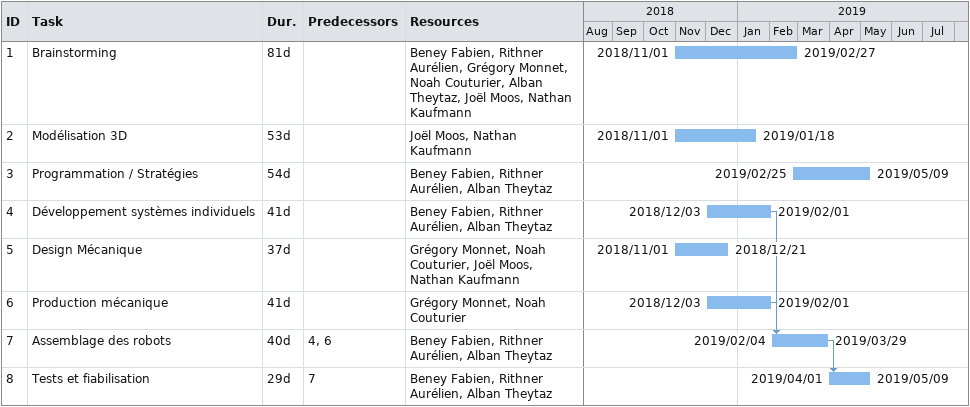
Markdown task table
| ID | Task | Duration | Start | Finish | Predecessors | Resources |
|---|---|---|---|---|---|---|
| 1 | Brainstorming | 81d | 2018-11-01 | 2019-02-27 |  | Beney Fabien, Rithner Aurélien, Grégory Monnet, Noah Couturier, Alban Theytaz, Joël Moos, Nathan Kaufmann |
| 2 | Modélisation 3D | 53d | 2018-11-01 | 2019-01-18 |  | Joël Moos, Nathan Kaufmann |
| 3 | Programmation / Stratégies | 54d | 2019-02-25 | 2019-05-09 |  | Beney Fabien, Rithner Aurélien, Alban Theytaz |
| 4 | Développement systèmes individuels | 41d | 2018-12-03 | 2019-02-01 |  | Beney Fabien, Rithner Aurélien, Alban Theytaz |
| 5 | Design Mécanique | 37d | 2018-11-01 | 2018-12-21 |  | Grégory Monnet, Noah Couturier, Joël Moos, Nathan Kaufmann |
| 6 | Production mécanique | 41d | 2018-12-03 | 2019-02-01 |  | Grégory Monnet, Noah Couturier |
| 7 | Assemblage des robots | 40d | 2019-02-04 | 2019-03-29 | 4, 6 | Beney Fabien, Rithner Aurélien, Alban Theytaz |
| 8 | Tests et fiabilisation | 29d | 2019-04-01 | 2019-05-09 | 7 | Beney Fabien, Rithner Aurélien, Alban Theytaz |
